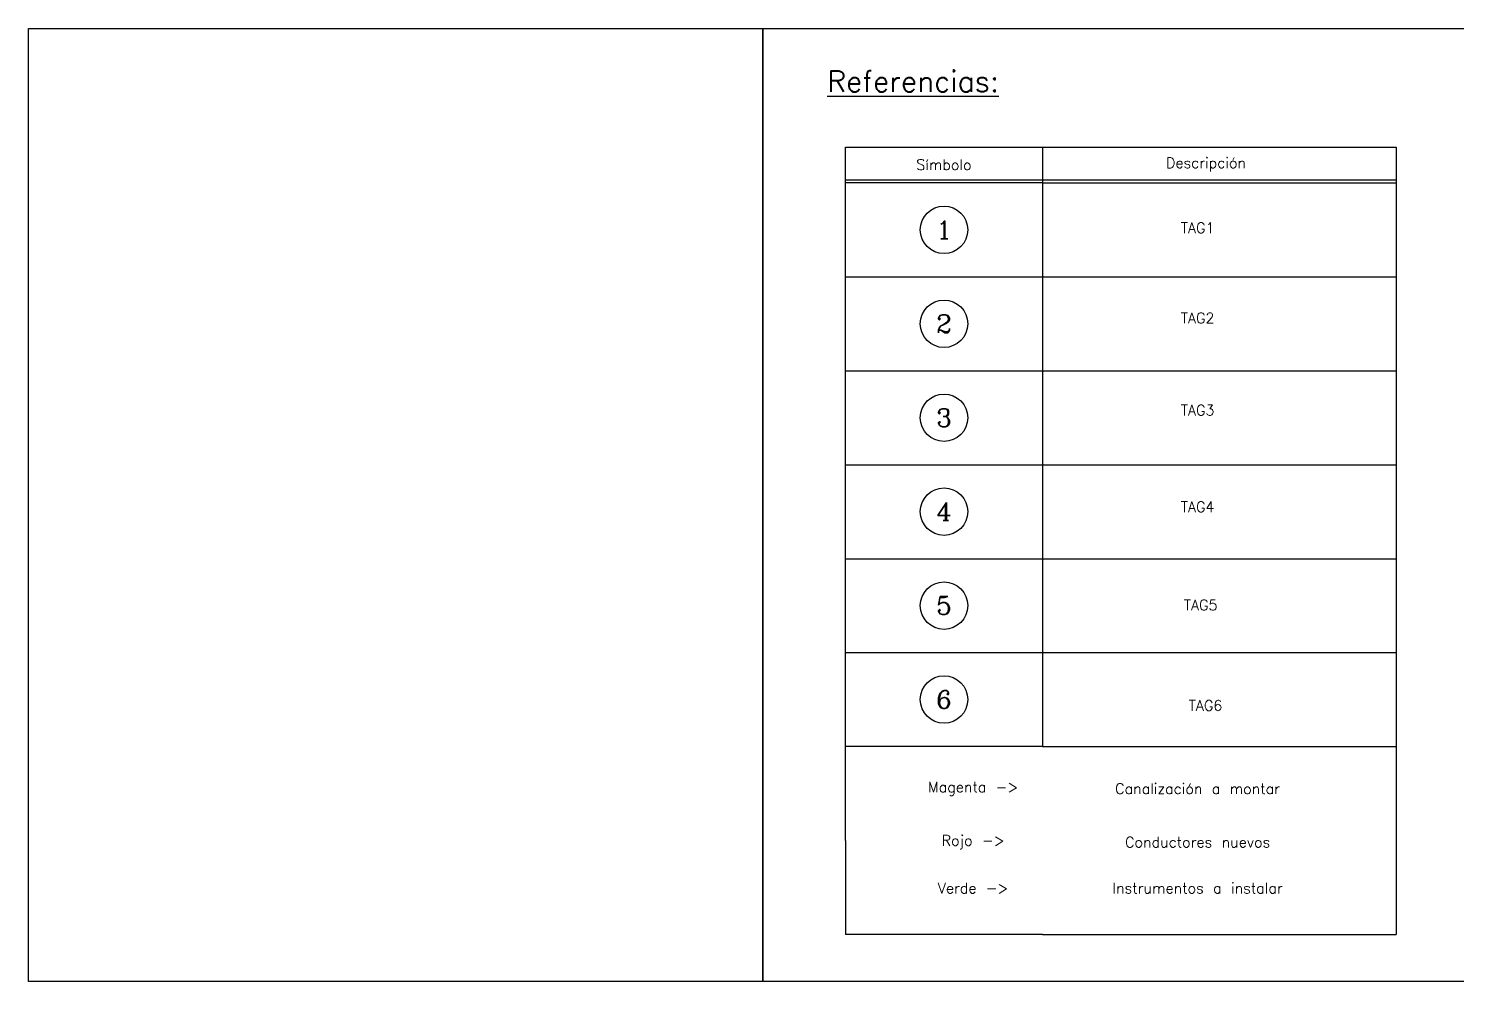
# Model space of a CAD drawing. Header units: millimetres. Extents: x -17263 to -7565, y 1486 to 4446.
# Drawn here: x -17263 to -15563, y 1927 to 3061 of the extents above; entities that cross this region are included whole.
import ezdxf
from ezdxf.enums import TextEntityAlignment as Align

# ---------------------------------------------------------------- set-up
doc = ezdxf.new("R2010")
doc.units = ezdxf.units.MM
doc.linetypes.add('1 PULG', pattern=[10, 10, 0])
for name, color, linetype in [('Canalización nueva', 6, 'Continuous'), ('Conductor nuevo', 1, '1 PULG'), ('Instrumentos nuevos', 3, '1 PULG'), ('REFERENCIAS', 1, 'Continuous')]:
    doc.layers.add(name, color=color, linetype=linetype)
doc.styles.add('FB', font='txt.shx')
doc.styles.add('ROMANC', font='romanc')

# ---------------------------------------------------------------- blocks, each defined once
blk = doc.blocks.new('REF_NUM')
at = {"layer": 'REFERENCIAS'}
blk.add_circle((0, 0), 7.9, dxfattribs=at)
at = {"layer": 'REFERENCIAS', "style": 'ROMANC'}
blk.add_attdef('NUM', text='', height=6, dxfattribs=at).set_placement((0, 0), align=Align.MIDDLE)

msp = doc.modelspace()

# ---------------------------------------------------------------- linework, layer by layer
for p, q in [((-16290.3, 2877.5), (-16290.3, 2920)), ((-16290.3, 2920), (-15634.6, 2920)), ((-16055.5, 2920), (-16055.5, 2206.4)), ((-16055.5, 2920), (-16055.5, 2765.7)), ((-15634.6, 2920), (-15634.6, 2094.6)), ((-16290.3, 2877.5), (-16290.3, 2881.3)), ((-16290.3, 2881.3), (-15634.6, 2881.3)), ((-16290.3, 2094.6), (-16290.3, 2877.5)), ((-16055.5, 2877.5), (-16290.3, 2877.5)), ((-16055.5, 2877.5), (-16055.5, 2765.7)), ((-16055.5, 2877.5), (-15634.6, 2877.5)), ((-16290.3, 2765.7), (-15634.6, 2765.7)), ((-16055.5, 2765.7), (-16055.5, 2653.8)), ((-16290.3, 2653.8), (-15634.6, 2653.8)), ((-16055.5, 2653.8), (-16055.5, 2542)), ((-16290.3, 2542), (-15634.6, 2542)), ((-16055.5, 2542), (-16055.5, 2430.1)), ((-16290.3, 2430.1), (-15634.6, 2430.1)), ((-16055.5, 2430.1), (-16055.5, 2318.3)), ((-16290.3, 2318.3), (-15634.6, 2318.3)), ((-16055.5, 2318.3), (-16055.5, 2206.4)), ((-16055.5, 2206.4), (-16290.3, 2206.4)), ((-16055.5, 2206.4), (-15634.6, 2206.4)), ((-16290.3, 2094.6), (-16290.3, 1982.7)), ((-15634.6, 2094.6), (-15634.6, 1982.7)), ((-16055.5, 1982.7), (-16290.3, 1982.7)), ((-16055.5, 1982.7), (-15634.6, 1982.7))]:
    msp.add_line(p, q)
for points in [[(-17263.1, 3061.3), (-16388.5, 3061.3), (-16388.5, 1926.7), (-17263.1, 1926.7)], [(-16388.5, 3061.3), (-15513.8, 3061.3), (-15513.8, 1926.7), (-16388.5, 1926.7)]]:
    msp.add_lwpolyline(points, close=True)

# ---------------------------------------------------------------- block references
at = {"layer": 'REFERENCIAS', "xscale": 3.575742834909031, "yscale": 3.575742834909031, "zscale": 3.575742834909031}
for p, values in [((-16172.9, 2821.6), {'NUM': '1'}), ((-16172.9, 2709.8), {'NUM': '2'}), ((-16172.9, 2597.9), {'NUM': '3'}), ((-16172.9, 2486.1), {'NUM': '4'}), ((-16172.9, 2374.2), {'NUM': '5'}), ((-16172.9, 2262.4), {'NUM': '6'})]:
    msp.add_blockref('REF_NUM', p, dxfattribs=at).add_auto_attribs(values)

# ---------------------------------------------------------------- texts
at = {"attachment_point": 5, "style": 'FB'}
for s, heights, insert, char_height in [('{\\LReferencias:}', [0], (-16209.8, 2998.3), 24.99), ('Descripción', [0], (-15860.9, 2899.3), 12.495), ('Símbolo', [0], (-16173, 2899.2), 12.49), ('TAG1', [0], (-15870.9, 2824.1), 12.49), ('TAG2', [12.5], (-15870.9, 2716.6), 12.49), ('TAG3\\P ', [0], (-15870.9, 2596.5), 12.49), ('TAG4', [0], (-15870.9, 2491.8), 12.49), ('TAG5 ', [0], (-15867.3, 2375), 12.49), ('TAG6', [0], (-15861.5, 2255.3), 12.49)]:
    msp.add_mtext_dynamic_manual_height_columns(s, width=874.65, gutter_width=62.5, heights=heights, dxfattribs=dict(at, insert=insert, char_height=char_height))
at = {"layer": 'Canalización nueva', "attachment_point": 5, "style": 'FB'}
for s, heights, insert, char_height in [('Magenta ->', [12.5], (-16138.3, 2156.2), 12.49), ('Canalización a montar', [0], (-15870.9, 2156.2), 12.495)]:
    msp.add_mtext_dynamic_manual_height_columns(s, width=874.65, gutter_width=62.5, heights=heights, dxfattribs=dict(at, insert=insert, char_height=char_height))
at = {"layer": 'Conductor nuevo', "attachment_point": 5, "style": 'FB'}
for s, heights, insert, char_height in [('Rojo ->', [12.5], (-16138.3, 2092.5), 12.49), ('Conductores nuevos', [0], (-15870.9, 2092.5), 12.495)]:
    msp.add_mtext_dynamic_manual_height_columns(s, width=874.65, gutter_width=62.5, heights=heights, dxfattribs=dict(at, insert=insert, char_height=char_height))
at = {"layer": 'Instrumentos nuevos', "attachment_point": 5, "style": 'FB'}
for s, heights, insert, char_height in [('Verde ->', [12.5], (-16138.3, 2037.8), 12.49), ('Instrumentos a instalar', [0], (-15870.9, 2037.8), 12.495)]:
    msp.add_mtext_dynamic_manual_height_columns(s, width=874.65, gutter_width=62.5, heights=heights, dxfattribs=dict(at, insert=insert, char_height=char_height))

doc.saveas('drawing.dxf')
